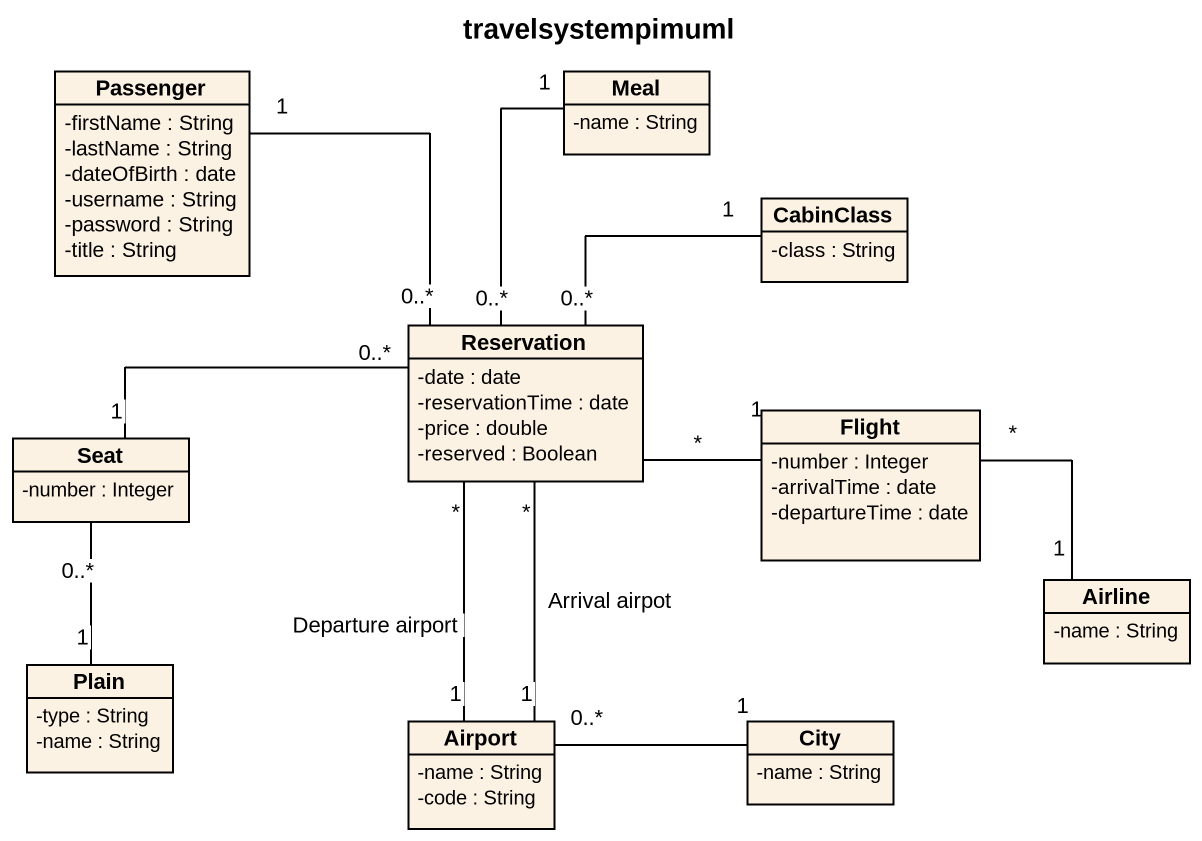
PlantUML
@startuml
title travelsystempimuml
hide circle
hide empty members
skinparam classAttributeIconSize 0
class Passenger {
  -firstName : String
  -lastName : String
  -dateOfBirth : date
  -username : String
  -password : String
  -title : String
}
class Meal {
  -name : String
}
class CabinClass {
  -class : String
}
class Reservation {
  -date : date
  -reservationTime : date
  -price : double
  -reserved : Boolean
}
class Flight {
  -number : Integer
  -arrivalTime : date
  -departureTime : date
}
class Seat {
  -number : Integer
}
class Airline {
  -name : String
}
class Plain {
  -type : String
  -name : String
}
class Airport {
  -name : String
  -code : String
}
class City {
  -name : String
}
Passenger "1" -- "0..*" Reservation
Meal "1" -- "0..*" Reservation
CabinClass "1" -left- "0..*" Reservation
Flight "1" -left- "*" Reservation
Flight "*" -right- "1" Airline
Seat "1" -right- "0..*" Reservation
Seat "0..*" -- "1" Plain
Airport "1" -up- "*" Reservation : Departure airport
Airport "1" -up- "*" Reservation : Arrival airpot
Airport "0..*" -right- "1" City
@enduml
